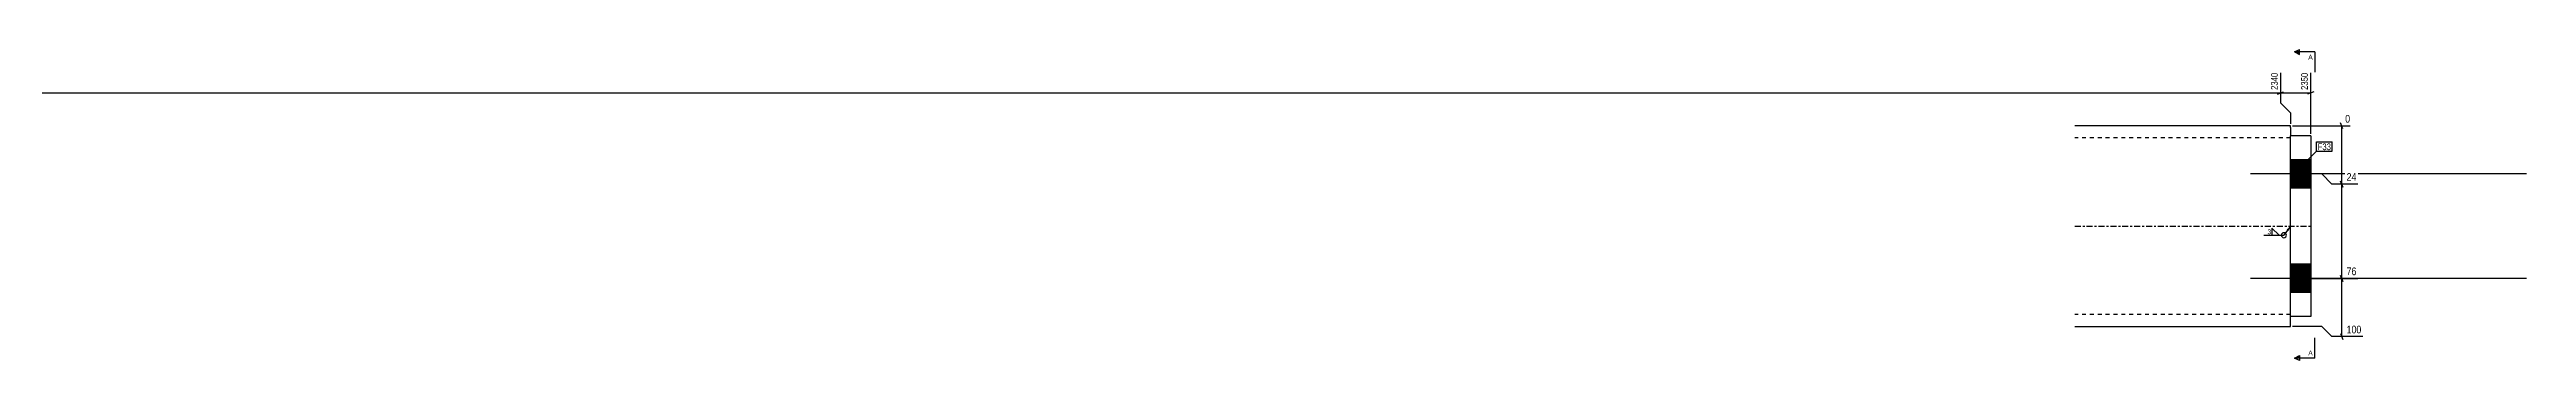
# Model space of a CAD drawing. Header units: millimetres. Extents: x 14 to 22241, y 2 to 843.
# Drawn here: x 21007 to 22241, y 2 to 157 of the extents above; entities that cross this region are included whole.
import ezdxf

# ---------------------------------------------------------------- set-up
doc = ezdxf.new("R2010")
doc.units = ezdxf.units.MM
doc.linetypes.add('DXK_LINE_DOT2', pattern=[3.9198, 1.9599, -1.9599])
doc.linetypes.add('DXK_LINE_DOT3', pattern=[5.9187, 2.979, -0.9799, 0.9799, -0.9799])
for name, color, linetype in [('MÅLSÆTNING', 7, 'Continuous'), ('STÅL', 7, 'Continuous'), ('TEKST', 7, 'Continuous')]:
    doc.layers.add(name, color=color, linetype=linetype)
doc.styles.add('Arial', font='ARIAL.TTF', dxfattribs={"height": 0.2})
doc.styles.add('Arial Narrow', font='ARIALN.TTF', dxfattribs={"height": 0.2})

msp = doc.modelspace()

# ---------------------------------------------------------------- hatches: boundary and pattern name
at = {"layer": 'STÅL', "linetype": 'Continuous'}
for points in [[(22123.6, 102.3), (22123.6, 88.3), (22133.6, 88.3), (22133.6, 102.3)], [(22123.6, 50.3), (22123.6, 36.3), (22133.6, 36.3), (22133.6, 50.3)]]:
    msp.add_hatch(color=96, dxfattribs=at).paths.add_polyline_path(points)
at = {"layer": 'TEKST', "linetype": 'Continuous'}
msp.add_hatch(color=3, dxfattribs=at).paths.add_polyline_path([(22121.6, 67.6), (22123.6, 69.3), (22122.6, 66.9)])

# ---------------------------------------------------------------- linework, layer by layer
at = {"layer": 'MÅLSÆTNING', "color": 7, "linetype": 'Continuous'}
for p, q in [((22117.1, 135.1), (22120.1, 136.3)), ((22117.1, 135.1), (22120.1, 136.3)), ((22118.6, 145.7), (22118.6, 130.7)), ((22118.6, 145.7), (22118.6, 130.7)), ((22135.1, 136.3), (22132.1, 135.1)), ((22133.6, 115.3), (22133.6, 145.7)), ((19783.6, 135.7), (22118.6, 135.7)), ((22118.6, 135.7), (22133.6, 135.7)), ((22118.6, 130.7), (22123.6, 125.7)), ((22123.6, 125.7), (22123.6, 120.3)), ((22123.6, 125.7), (22123.6, 120.3)), ((22124.6, 119.3), (22153.2, 119.3)), ((22149.7, 117.8), (22148.5, 120.8)), ((22149.1, 90.3), (22149.1, 119.3)), ((22139.1, 95.3), (22124.6, 95.3)), ((22139.1, 95.3), (22124.6, 95.3)), ((22144.1, 90.3), (22139.1, 95.3)), ((22144.1, 90.3), (22139.1, 95.3)), ((22157.1, 90.3), (22144.1, 90.3)), ((22157.1, 90.3), (22144.1, 90.3)), ((22148.5, 91.8), (22149.7, 88.8)), ((22149.7, 88.8), (22148.5, 91.8)), ((22149.1, 43.3), (22149.1, 90.3)), ((22124.6, 43.3), (22157.1, 43.3)), ((22124.6, 43.3), (22157.1, 43.3)), ((22148.5, 44.8), (22149.7, 41.8)), ((22149.7, 41.8), (22148.5, 44.8)), ((22149.1, 14.3), (22149.1, 43.3)), ((22139.1, 19.3), (22124.6, 19.3)), ((22144.1, 14.3), (22139.1, 19.3)), ((22159.6, 14.3), (22144.1, 14.3)), ((22148.5, 15.8), (22149.7, 12.8))]:
    msp.add_line(p, q, dxfattribs=at)
at = {"layer": 'STÅL', "color": 2, "linetype": 'Continuous'}
for p, q in [((22123.6, 119.3), (22016.1, 119.3)), ((22123.6, 118.4), (22123.6, 119.3)), ((22123.6, 118.4), (22123.6, 114.3)), ((22123.6, 24.3), (22123.6, 114.3)), ((22133.6, 114.3), (22123.6, 114.3)), ((22133.6, 114.3), (22133.6, 24.3)), ((22016.1, 19.3), (22123.6, 19.3)), ((22133.6, 24.3), (22123.6, 24.3)), ((22123.6, 19.3), (22123.6, 24.3))]:
    msp.add_line(p, q, dxfattribs=at)
at = {"layer": 'STÅL', "color": 7, "linetype": 'DXK_LINE_DOT2'}
for p, q in [((22123.6, 113.3), (22016.1, 113.3)), ((22123.6, 25.8), (22123.6, 114.3)), ((22123.6, 25.3), (22016.1, 25.3)), ((22123.6, 25.3), (22123.6, 25.8)), ((22123.6, 24.3), (22123.6, 25.3))]:
    msp.add_line(p, q, dxfattribs=at)
at = {"layer": 'STÅL', "color": 96, "linetype": 'Continuous'}
for p, q in [((22133.6, 102.3), (22123.6, 102.3)), ((22241.1, 95.3), (22103.6, 95.3)), ((22133.6, 88.3), (22123.6, 88.3)), ((22133.6, 50.3), (22123.6, 50.3)), ((22241.1, 43.3), (22103.6, 43.3)), ((22133.6, 36.3), (22123.6, 36.3))]:
    msp.add_line(p, q, dxfattribs=at)
at = {"layer": 'STÅL', "color": 7, "linetype": 'DXK_LINE_DOT3'}
msp.add_line((22016.1, 69.3), (22133.6, 69.3), dxfattribs=at)
at = {"layer": 'TEKST', "color": 3, "linetype": 'Continuous'}
msp.add_line((22123.6, 69.3), (22120.3, 64.8), dxfattribs=at)
msp.add_arc((22120.3, 64.8), 1.25, 270, 90, dxfattribs=at)

# ---------------------------------------------------------------- wipeouts: each hides what was drawn before it
at = {"color": 0, "linetype": 'Continuous'}
msp.add_wipeout([(22134.6, 4.9), (22134.6, 7.4), (22132.4, 7.4), (22132.4, 4.9)], dxfattribs=at).dxf.layer = 'TEKST'

# ---------------------------------------------------------------- next in the draw order: hatches: boundary and pattern name
at = {"layer": 'TEKST', "linetype": 'Continuous'}
msp.add_hatch(color=30, dxfattribs=at).paths.add_polyline_path([(22128.1, 4.9), (22128.1, 3.6), (22125.6, 3.6)])

# ---------------------------------------------------------------- next in the draw order: linework, layer by layer
at = {"layer": 'TEKST', "color": 7, "linetype": 'Continuous'}
for q in [(22135.6, 13.6), (22125.6, 3.6)]:
    msp.add_line((22135.6, 3.6), q, dxfattribs=at)
at = {"layer": 'TEKST', "color": 30, "linetype": 'Continuous'}
for p, q in [((22125.6, 3.6), (22128.1, 4.9)), ((22128.1, 2.4), (22125.6, 3.6)), ((22128.1, 4.9), (22128.1, 2.4))]:
    msp.add_line(p, q, dxfattribs=at)

# ---------------------------------------------------------------- next in the draw order: texts
at = {"layer": 'TEKST', "color": 3, "linetype": 'Continuous', "style": 'Arial'}
msp.add_text('A', height=2.39, dxfattribs=at).set_placement((22132.4, 4.9))

# ---------------------------------------------------------------- next in the draw order: wipeouts: each hides what was drawn before it
at = {"color": 0, "linetype": 'Continuous'}
for points in [[(22132.9, 146.4), (22128, 146.4), (22128, 136.5), (22132.9, 136.5)], [(22154, 120.1), (22154, 125.7), (22150, 125.7), (22150, 120.1)], [(22157.2, 91.1), (22157.2, 96.7), (22150.7, 96.7), (22150.7, 91.1)], [(22157.2, 44.1), (22157.2, 49.7), (22150.7, 49.7), (22150.7, 44.1)], [(22159.6, 15.1), (22159.6, 20.7), (22150.7, 20.7), (22150.7, 15.1)]]:
    msp.add_wipeout(points, dxfattribs=at).dxf.layer = 'MÅLSÆTNING'
at = {"color": 0}
for points in [[(22143.7, 107.2), (22143.7, 110.7), (22137.1, 110.7), (22137.1, 107.2)], [(22113.8, 65.1), (22113.8, 68), (22111.9, 68), (22111.9, 65.1)]]:
    msp.add_wipeout(points, dxfattribs=at).dxf.layer = 'TEKST'

# ---------------------------------------------------------------- next in the draw order: linework, layer by layer
at = {"layer": 'MÅLSÆTNING', "color": 7, "linetype": 'Continuous'}
msp.add_line((22118.6, 130.7), (22123.6, 125.7), dxfattribs=at)
at = {"layer": 'TEKST', "color": 3, "linetype": 'Continuous'}
for p, q in [((22110.3, 64.8), (22120.3, 64.8)), ((22117.9, 64.8), (22114.3, 68.3)), ((22114.3, 68.3), (22114.3, 64.8)), ((22114.3, 64.8), (22117.9, 64.8))]:
    msp.add_line(p, q, dxfattribs=at)
msp.add_arc((22120.3, 64.8), 1.25, 90, 270, dxfattribs=at)

# ---------------------------------------------------------------- next in the draw order: texts
at = {"layer": 'MÅLSÆTNING', "color": 3, "linetype": 'Continuous', "style": 'Arial Narrow'}
msp.add_text('2350', height=3.34, rotation=90.0002, dxfattribs=at).set_placement((22132.2, 137.2))
for s, p in [('0', (22150.8, 120.9)), ('24', (22151.5, 91.9)), ('76', (22151.5, 44.9)), ('100', (22151.5, 15.9))]:
    msp.add_text(s, height=3.82, dxfattribs=at).set_placement(p)
at = {"layer": 'TEKST', "color": 3, "style": 'Arial Narrow'}
msp.add_text('3', height=2.39, dxfattribs=at).set_placement((22112.1, 65.3))

# ---------------------------------------------------------------- next in the draw order: wipeouts: each hides what was drawn before it
at = {"color": 0, "linetype": 'Continuous'}
msp.add_wipeout([(22134.6, 152.3), (22134.6, 154.8), (22132.4, 154.8), (22132.4, 152.3)], dxfattribs=at).dxf.layer = 'TEKST'
at = {"color": 0}
msp.add_wipeout([(22143.7, 107.2), (22143.7, 110.7), (22137.1, 110.7), (22137.1, 107.2)], dxfattribs=at).dxf.layer = 'TEKST'

# ---------------------------------------------------------------- next in the draw order: hatches: boundary and pattern name
at = {"layer": 'TEKST', "linetype": 'Continuous'}
msp.add_hatch(color=30, dxfattribs=at).paths.add_polyline_path([(22128.1, 156.1), (22128.1, 154.8), (22125.6, 156.1)])

# ---------------------------------------------------------------- next in the draw order: linework, layer by layer
at = {"layer": 'TEKST', "color": 30, "linetype": 'Continuous'}
for p, q in [((22125.6, 156.1), (22128.1, 157.3)), ((22125.6, 156.1), (22128.1, 154.8)), ((22128.1, 154.8), (22128.1, 157.3))]:
    msp.add_line(p, q, dxfattribs=at)
at = {"layer": 'TEKST', "color": 7, "linetype": 'Continuous'}
for p, q in [((22135.6, 156.1), (22125.6, 156.1)), ((22135.6, 156.1), (22135.6, 146.1)), ((22136.5, 111.3), (22144.3, 111.3)), ((22136.5, 106.6), (22136.5, 111.3)), ((22144.3, 106.6), (22144.3, 111.3)), ((22125.9, 96), (22136.5, 106.6)), ((22136.5, 106.6), (22144.3, 106.6))]:
    msp.add_line(p, q, dxfattribs=at)

# ---------------------------------------------------------------- next in the draw order: texts
at = {"layer": 'TEKST', "color": 3, "linetype": 'Continuous', "style": 'Arial'}
msp.add_text('A', height=2.39, dxfattribs=at).set_placement((22132.4, 152.3))
at = {"layer": 'TEKST', "color": 3, "style": 'Arial Narrow'}
msp.add_text('F33', height=3.34, dxfattribs=at).set_placement((22137.1, 107.2))

# ---------------------------------------------------------------- next in the draw order: wipeouts: each hides what was drawn before it
at = {"color": 0, "linetype": 'Continuous'}
msp.add_wipeout([(22117.9, 146.4), (22113, 146.4), (22113, 136.5), (22117.9, 136.5)], dxfattribs=at).dxf.layer = 'MÅLSÆTNING'

# ---------------------------------------------------------------- next in the draw order: texts
at = {"layer": 'MÅLSÆTNING', "color": 3, "linetype": 'Continuous', "style": 'Arial Narrow'}
msp.add_text('2340', height=3.34, rotation=90.0002, dxfattribs=at).set_placement((22117.2, 137.2))

doc.saveas('drawing.dxf')
